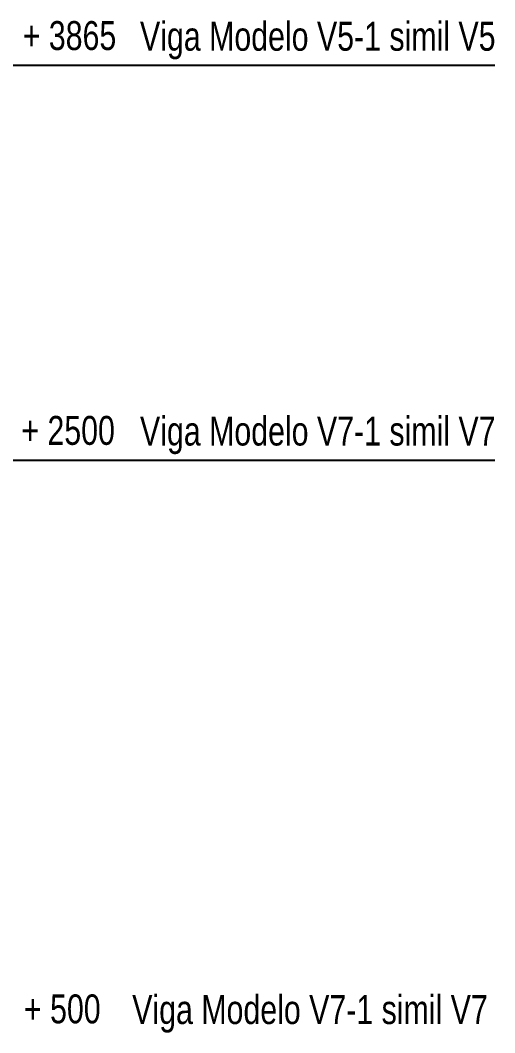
# Model space of a CAD drawing. Header units: millimetres. Extents: x 1587714 to 3094800, y -694377 to -413614.
# Drawn here: x 2047301 to 2048941, y -558012 to -554512 of the extents above; entities that cross this region are included whole.
import ezdxf
from ezdxf.enums import TextEntityAlignment as Align

# ---------------------------------------------------------------- set-up
doc = ezdxf.new("R2010")
doc.units = ezdxf.units.MM
doc.layers.add('M_DIM', color=1, linetype='Continuous')
doc.styles.add('ARIAL', font='arial.ttf', dxfattribs={"width": 0.8})

msp = doc.modelspace()

# ---------------------------------------------------------------- linework, layer by layer
at = {"layer": 'M_DIM', "color": 7}
for points in [[(2047246.6254, -554798.1049), (2047246.6254, -554667.7318), (2048940.7871, -554667.7318)], [(2047246.6254, -556163.1049), (2047246.6254, -556032.7318), (2048940.7871, -556032.7318)]]:
    msp.add_lwpolyline(points, dxfattribs=at)

# ---------------------------------------------------------------- texts
at = {"layer": 'M_DIM', "color": 1, "style": 'ARIAL', "width": 0.75}
for s, p in [('Viga Modelo V5-1 simil V5', (2048329.279, -554579.6261)), ('Viga Modelo V7-1 simil V7', (2048329.279, -555944.6261)), ('Viga Modelo V7-1 simil V7', (2048302.3792, -557944.6263))]:
    msp.add_text(s, height=100, dxfattribs=at).set_placement(p, align=Align.MIDDLE)
at = {"layer": 'M_DIM', "color": 7, "style": 'ARIAL', "width": 0.75}
for s, p in [('+ 3865', (2047471.2927, -554564.7819)), ('+ 2500', (2047466.5343, -555929.7819)), ('+ 500', (2047446.469, -557929.7821))]:
    msp.add_text(s, height=100, dxfattribs=at).set_placement(p, align=Align.MIDDLE)

doc.saveas('drawing.dxf')
